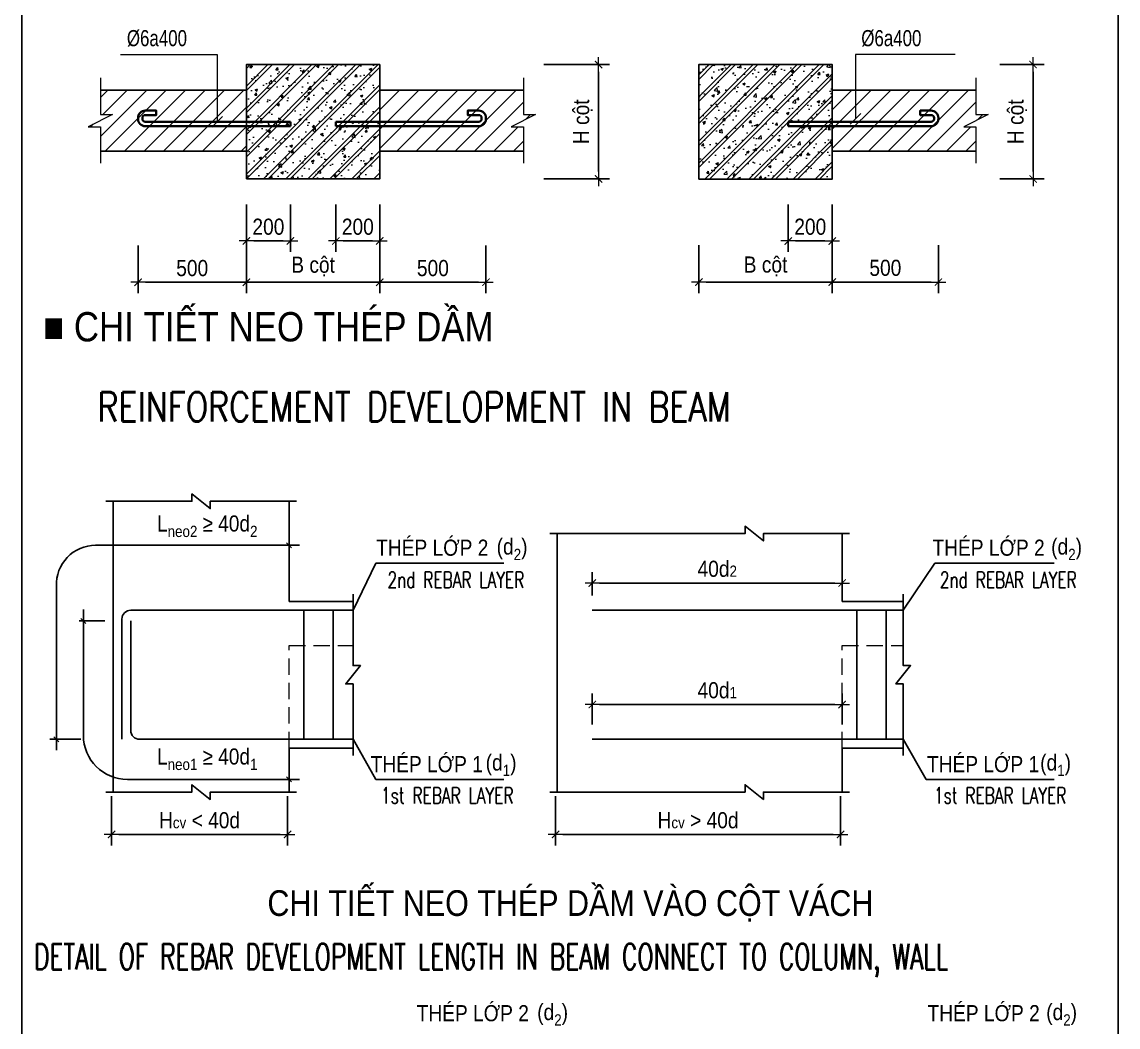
# Model space of a CAD drawing. Header units: millimetres. Extents: x 408913 to 1237273, y -191467 to -86666.
# Drawn here: x 593084 to 608037, y -171886 to -158175 of the extents above; entities that cross this region are included whole.
import ezdxf
from ezdxf.enums import TextEntityAlignment as Align

# ---------------------------------------------------------------- set-up
doc = ezdxf.new("R2010")
doc.units = ezdxf.units.MM
doc.header["$LTSCALE"] = 35
doc.header["$PDMODE"] = 3
doc.linetypes.add('HIDDEN', pattern=[9.525, 6.35, -3.175])
for name, color, linetype, lineweight in [('02DIM', 1, 'Continuous', 18), ('03BORDER', 3, 'Continuous', 25), ('04HIDDEN', 8, 'HIDDEN', 20), ('07COLUMN', 4, 'Continuous', 25), ('14PATH', 1, 'Continuous', 15), ('NDC_REV_20190123', 220, 'Continuous', 25), ('NDC_S_DIM', 1, 'Continuous', 9), ('NDC_S_ENG TEXT', 2, 'Continuous', 9), ('NDC_S_HATCH MATERIAL', 8, 'Continuous', 13), ('NDC_S_REBAR', 4, 'Continuous', 35), ('NDC_S_VN TEXT', 7, 'Continuous', 9)]:
    doc.layers.add(name, color=color, linetype=linetype, lineweight=lineweight)
for name, color, linetype in [('BORDER', 3, 'Continuous'), ('CHI', 1, 'Continuous'), ('DIM', 1, 'Continuous'), ('STEEL', 4, 'Continuous'), ('STR.Dim_F-CL-B', 8, 'Continuous')]:
    doc.layers.add(name, color=color, linetype=linetype)
doc.styles.add('NDC_ARIAL', font='arial.ttf', dxfattribs={"width": 0.85})
doc.styles.add('NDC_ROMANS', font='romans.shx', dxfattribs={"width": 0.8})
doc.dimstyles.new('NDC_1-100', dxfattribs={"dimscale": 100, "dimtxt": 2.2, "dimasz": 1, "dimexe": 1.5, "dimexo": 2, "dimgap": 0.8, "dimtad": 1, "dimdec": 0, "dimdsep": 46, "dimtxsty": 'NDC_ARIAL', "dimblk": 'DIMMARK', "dimcen": 49999.938995, "dimdle": 1.5, "dimclrd": 1, "dimclre": 1, "dimclrt": 3, "dimadec": 0, "dimazin": 0, "dimtfac": 1, "dimtdec": 0, "dimtix": 1, "dimtmove": 2, "dimatfit": 3, "dimfxl": 1, "dimarcsym": 0})

# ---------------------------------------------------------------- blocks, each defined once
blk = doc.blocks.new('DIMMARK')
at = {"layer": 'NDC_S_DIM', "color": 1}
blk.add_line((-1.5, 0), (1, 0), dxfattribs=at)
at = {"layer": 'NDC_S_DIM', "color": 2, "const_width": 0.15}
blk.add_lwpolyline([(-0.5, -0.5), (0.5, 0.5)], dxfattribs=at)
blk = doc.blocks.new('*D240')
at = {"layer": 'DEFPOINTS', "color": 0, "ltscale": 30, "transparency": 16777216}
for p in [(596146, -161023), (597966, -161023), (596146, -161726)]:
    blk.add_point(p, dxfattribs=at)
at = {"layer": 'DIM', "color": 1, "lineweight": -2, "ltscale": 30, "transparency": 16777216}
for p, q in [((596146, -161223), (596146, -161876)), ((597966, -161223), (597966, -161876)), ((597866, -161726), (596246, -161726))]:
    blk.add_line(p, q, dxfattribs=at)
at = {"layer": 'DIM', "color": 1, "lineweight": -2, "ltscale": 30, "transparency": 16777216, "xscale": 100, "yscale": 100, "zscale": 100, "rotation": 180}
blk.add_blockref('DIMMARK', (596146, -161726), dxfattribs=at)
at = {"layer": 'DIM', "color": 1, "lineweight": -2, "ltscale": 30, "transparency": 16777216, "xscale": 100, "yscale": 100, "zscale": 100}
blk.add_blockref('DIMMARK', (597966, -161726), dxfattribs=at)
at = {"layer": 'DIM', "color": 3, "ltscale": 30, "transparency": 16777216, "insert": (597056, -161511), "char_height": 220, "attachment_point": 5, "style": 'NDC_ARIAL'}
blk.add_mtext('B cột', dxfattribs=at)
blk = doc.blocks.new('*D241')
at = {"layer": 'DEFPOINTS', "color": 0, "ltscale": 30, "transparency": 16777216}
for p in [(594668, -161023), (596146, -161023), (594668, -161726)]:
    blk.add_point(p, dxfattribs=at)
at = {"layer": 'DIM', "color": 1, "lineweight": -2, "ltscale": 30, "transparency": 16777216}
for p, q in [((594668, -161223), (594668, -161876)), ((596146, -161223), (596146, -161876)), ((596046, -161726), (594768, -161726))]:
    blk.add_line(p, q, dxfattribs=at)
at = {"layer": 'DIM', "color": 1, "lineweight": -2, "ltscale": 30, "transparency": 16777216, "xscale": 100, "yscale": 100, "zscale": 100, "rotation": 180}
blk.add_blockref('DIMMARK', (594668, -161726), dxfattribs=at)
at = {"layer": 'DIM', "color": 1, "lineweight": -2, "ltscale": 30, "transparency": 16777216, "xscale": 100, "yscale": 100, "zscale": 100}
blk.add_blockref('DIMMARK', (596146, -161726), dxfattribs=at)
at = {"layer": 'DIM', "color": 3, "ltscale": 30, "transparency": 16777216, "insert": (595407, -161534), "char_height": 220, "attachment_point": 5, "style": 'NDC_ARIAL'}
blk.add_mtext('500', dxfattribs=at)
blk = doc.blocks.new('*D242')
at = {"layer": 'DEFPOINTS', "color": 0, "ltscale": 30, "transparency": 16777216}
for p in [(597966, -161023), (599414, -161023), (599414, -161726)]:
    blk.add_point(p, dxfattribs=at)
at = {"layer": 'DIM', "color": 1, "lineweight": -2, "ltscale": 30, "transparency": 16777216}
for p, q in [((597966, -161223), (597966, -161876)), ((599414, -161223), (599414, -161876)), ((598066, -161726), (599314, -161726))]:
    blk.add_line(p, q, dxfattribs=at)
at = {"layer": 'DIM', "color": 1, "lineweight": -2, "ltscale": 30, "transparency": 16777216, "xscale": 100, "yscale": 100, "zscale": 100, "rotation": 180}
blk.add_blockref('DIMMARK', (597966, -161726), dxfattribs=at)
at = {"layer": 'DIM', "color": 1, "lineweight": -2, "ltscale": 30, "transparency": 16777216, "xscale": 100, "yscale": 100, "zscale": 100}
blk.add_blockref('DIMMARK', (599414, -161726), dxfattribs=at)
at = {"layer": 'DIM', "color": 3, "ltscale": 30, "transparency": 16777216, "insert": (598690, -161534), "char_height": 220, "attachment_point": 5, "style": 'NDC_ARIAL'}
blk.add_mtext('500', dxfattribs=at)
blk = doc.blocks.new('*D243')
at = {"layer": 'DEFPOINTS', "color": 0, "ltscale": 30, "transparency": 16777216}
for p in [(604138, -161020), (605586, -161020), (605586, -161724)]:
    blk.add_point(p, dxfattribs=at)
at = {"layer": 'DIM', "color": 1, "lineweight": -2, "ltscale": 30, "transparency": 16777216}
for p, q in [((604138, -161220), (604138, -161874)), ((605586, -161220), (605586, -161874)), ((604238, -161724), (605486, -161724))]:
    blk.add_line(p, q, dxfattribs=at)
at = {"layer": 'DIM', "color": 1, "lineweight": -2, "ltscale": 30, "transparency": 16777216, "xscale": 100, "yscale": 100, "zscale": 100, "rotation": 180}
blk.add_blockref('DIMMARK', (604138, -161724), dxfattribs=at)
at = {"layer": 'DIM', "color": 1, "lineweight": -2, "ltscale": 30, "transparency": 16777216, "xscale": 100, "yscale": 100, "zscale": 100}
blk.add_blockref('DIMMARK', (605586, -161724), dxfattribs=at)
at = {"layer": 'DIM', "color": 3, "ltscale": 30, "transparency": 16777216, "insert": (604862, -161531), "char_height": 220, "attachment_point": 5, "style": 'NDC_ARIAL'}
blk.add_mtext('500', dxfattribs=at)
blk = doc.blocks.new('*D244')
at = {"layer": 'DEFPOINTS', "color": 0, "ltscale": 30, "transparency": 16777216}
for p in [(602318, -161020), (604138, -161020), (602318, -161724)]:
    blk.add_point(p, dxfattribs=at)
at = {"layer": 'DIM', "color": 1, "lineweight": -2, "ltscale": 30, "transparency": 16777216}
for p, q in [((602318, -161220), (602318, -161874)), ((604138, -161220), (604138, -161874)), ((604038, -161724), (602418, -161724))]:
    blk.add_line(p, q, dxfattribs=at)
at = {"layer": 'DIM', "color": 1, "lineweight": -2, "ltscale": 30, "transparency": 16777216, "xscale": 100, "yscale": 100, "zscale": 100, "rotation": 180}
blk.add_blockref('DIMMARK', (602318, -161724), dxfattribs=at)
at = {"layer": 'DIM', "color": 1, "lineweight": -2, "ltscale": 30, "transparency": 16777216, "xscale": 100, "yscale": 100, "zscale": 100}
blk.add_blockref('DIMMARK', (604138, -161724), dxfattribs=at)
at = {"layer": 'DIM', "color": 3, "ltscale": 30, "transparency": 16777216, "insert": (603228, -161509), "char_height": 220, "attachment_point": 5, "style": 'NDC_ARIAL'}
blk.add_mtext('B cột', dxfattribs=at)
blk = doc.blocks.new('*D254')
at = {"layer": 'DEFPOINTS', "color": 0, "ltscale": 30, "transparency": 16777216}
for p in [(600004, -158757), (600951, -158757), (600004, -160317)]:
    blk.add_point(p, dxfattribs=at)
at = {"layer": 'DIM', "color": 1, "lineweight": -2, "ltscale": 30, "transparency": 16777216}
for p, q in [((600204, -158757), (601101, -158757)), ((600951, -160217), (600951, -158857)), ((600204, -160317), (601101, -160317))]:
    blk.add_line(p, q, dxfattribs=at)
at = {"layer": 'DIM', "color": 1, "lineweight": -2, "ltscale": 30, "transparency": 16777216, "xscale": 100, "yscale": 100, "zscale": 100}
for p, rotation in [((600951, -158757), 90), ((600951, -160317), 270)]:
    blk.add_blockref('DIMMARK', p, dxfattribs=dict(at, rotation=rotation))
at = {"layer": 'DIM', "color": 3, "ltscale": 30, "transparency": 16777216, "insert": (600736, -159537), "char_height": 220, "attachment_point": 5, "rotation": 90, "style": 'NDC_ARIAL'}
blk.add_mtext('H cột', dxfattribs=at)
blk = doc.blocks.new('*D255')
at = {"layer": 'DEFPOINTS', "color": 0, "ltscale": 30, "transparency": 16777216}
for p in [(606225, -158757), (606877, -158757), (606225, -160317)]:
    blk.add_point(p, dxfattribs=at)
at = {"layer": 'DIM', "color": 1, "lineweight": -2, "ltscale": 30, "transparency": 16777216}
for p, q in [((606425, -158757), (607027, -158757)), ((606877, -160217), (606877, -158857)), ((606425, -160317), (607027, -160317))]:
    blk.add_line(p, q, dxfattribs=at)
at = {"layer": 'DIM', "color": 1, "lineweight": -2, "ltscale": 30, "transparency": 16777216, "xscale": 100, "yscale": 100, "zscale": 100}
for p, rotation in [((606877, -158757), 90), ((606877, -160317), 270)]:
    blk.add_blockref('DIMMARK', p, dxfattribs=dict(at, rotation=rotation))
at = {"layer": 'DIM', "color": 3, "ltscale": 30, "transparency": 16777216, "insert": (606662, -159537), "char_height": 220, "attachment_point": 5, "rotation": 90, "style": 'NDC_ARIAL'}
blk.add_mtext('H cột', dxfattribs=at)
blk = doc.blocks.new('*D256')
at = {"layer": 'DEFPOINTS', "color": 0, "ltscale": 30, "transparency": 16777216}
for p in [(594307, -168538), (596707, -168538), (596707, -169258)]:
    blk.add_point(p, dxfattribs=at)
at = {"layer": 'DIM', "color": 1, "lineweight": -2, "ltscale": 30, "transparency": 16777216}
for p, q in [((594307, -168738), (594307, -169408)), ((596707, -168738), (596707, -169408)), ((594407, -169258), (596607, -169258))]:
    blk.add_line(p, q, dxfattribs=at)
at = {"layer": 'DIM', "color": 1, "lineweight": -2, "ltscale": 30, "transparency": 16777216, "xscale": 100, "yscale": 100, "zscale": 100, "rotation": 180}
blk.add_blockref('DIMMARK', (594307, -169258), dxfattribs=at)
at = {"layer": 'DIM', "color": 1, "lineweight": -2, "ltscale": 30, "transparency": 16777216, "xscale": 100, "yscale": 100, "zscale": 100}
blk.add_blockref('DIMMARK', (596707, -169258), dxfattribs=at)
at = {"layer": 'DIM', "color": 3, "ltscale": 30, "transparency": 16777216, "insert": (595507, -169066), "char_height": 220, "attachment_point": 5, "style": 'NDC_ARIAL'}
blk.add_mtext('H{\\H0.7X;\\S^ cv;} < 40d', dxfattribs=at)
blk = doc.blocks.new('D')
at = {"layer": 'DIM'}
blk.add_line((-56.25, 0), (56.25, 0), dxfattribs=at)
at = {"layer": 'DIM', "color": 3}
blk.add_line((-33.75, -33.75), (33.75, 33.75), dxfattribs=at)
blk = doc.blocks.new('*D257')
at = {"layer": 'DEFPOINTS', "color": 0, "ltscale": 30, "transparency": 16777216}
for p in [(600363, -168538), (604252, -168538), (604252, -169258)]:
    blk.add_point(p, dxfattribs=at)
at = {"layer": 'DIM', "color": 1, "lineweight": -2, "ltscale": 30, "transparency": 16777216}
for p, q in [((600363, -168738), (600363, -169408)), ((604252, -168738), (604252, -169408)), ((600463, -169258), (604152, -169258))]:
    blk.add_line(p, q, dxfattribs=at)
at = {"layer": 'DIM', "color": 1, "lineweight": -2, "ltscale": 30, "transparency": 16777216, "xscale": 100, "yscale": 100, "zscale": 100, "rotation": 180}
blk.add_blockref('DIMMARK', (600363, -169258), dxfattribs=at)
at = {"layer": 'DIM', "color": 1, "lineweight": -2, "ltscale": 30, "transparency": 16777216, "xscale": 100, "yscale": 100, "zscale": 100}
blk.add_blockref('DIMMARK', (604252, -169258), dxfattribs=at)
at = {"layer": 'DIM', "color": 3, "ltscale": 30, "transparency": 16777216, "insert": (602307, -169066), "char_height": 220, "attachment_point": 5, "style": 'NDC_ARIAL'}
blk.add_mtext('H{\\H0.7X;\\S^ cv;} > 40d', dxfattribs=at)
blk = doc.blocks.new('*D258')
at = {"layer": 'DEFPOINTS', "color": 0, "ltscale": 30, "transparency": 16777216}
for p in [(600865, -165829), (600865, -166200), (604273, -166200)]:
    blk.add_point(p, dxfattribs=at)
at = {"layer": 'DIM', "color": 1, "lineweight": -2, "ltscale": 30, "transparency": 16777216}
for p, q in [((600865, -166000), (600865, -165679)), ((604273, -166000), (604273, -165679)), ((604173, -165829), (600965, -165829))]:
    blk.add_line(p, q, dxfattribs=at)
at = {"layer": 'DIM', "color": 1, "lineweight": -2, "ltscale": 30, "transparency": 16777216, "xscale": 100, "yscale": 100, "zscale": 100, "rotation": 180}
blk.add_blockref('DIMMARK', (600865, -165829), dxfattribs=at)
at = {"layer": 'DIM', "color": 1, "lineweight": -2, "ltscale": 30, "transparency": 16777216, "xscale": 100, "yscale": 100, "zscale": 100}
blk.add_blockref('DIMMARK', (604273, -165829), dxfattribs=at)
at = {"layer": 'DIM', "color": 3, "ltscale": 30, "transparency": 16777216, "insert": (602569, -165636), "char_height": 220, "attachment_point": 5, "style": 'NDC_ARIAL'}
blk.add_mtext('40d{\\H0.7x;\\S^ 2;}', dxfattribs=at)
blk = doc.blocks.new('*D259')
at = {"layer": 'DEFPOINTS', "color": 0, "ltscale": 30, "transparency": 16777216}
for p in [(604273, -167486), (600865, -167960), (604273, -167960)]:
    blk.add_point(p, dxfattribs=at)
at = {"layer": 'DIM', "color": 1, "lineweight": -2, "ltscale": 30, "transparency": 16777216}
for p, q in [((600865, -167760), (600865, -167336)), ((604273, -167760), (604273, -167336)), ((600965, -167486), (604173, -167486))]:
    blk.add_line(p, q, dxfattribs=at)
at = {"layer": 'DIM', "color": 1, "lineweight": -2, "ltscale": 30, "transparency": 16777216, "xscale": 100, "yscale": 100, "zscale": 100, "rotation": 180}
blk.add_blockref('DIMMARK', (600865, -167486), dxfattribs=at)
at = {"layer": 'DIM', "color": 1, "lineweight": -2, "ltscale": 30, "transparency": 16777216, "xscale": 100, "yscale": 100, "zscale": 100}
blk.add_blockref('DIMMARK', (604273, -167486), dxfattribs=at)
at = {"layer": 'DIM', "color": 3, "ltscale": 30, "transparency": 16777216, "insert": (602569, -167293), "char_height": 220, "attachment_point": 5, "style": 'NDC_ARIAL'}
blk.add_mtext('40d{\\H0.7x;\\S^ 1;}', dxfattribs=at)
blk = doc.blocks.new('*D267')
at = {"layer": 'DEFPOINTS', "color": 0, "ltscale": 30, "transparency": 16777216}
for p in [(596146, -160466), (596746, -160466), (596746, -161163)]:
    blk.add_point(p, dxfattribs=at)
at = {"layer": 'NDC_REV_20190123', "color": 1, "lineweight": -2, "ltscale": 30, "transparency": 16777216}
for p, q in [((596146, -160666), (596146, -161313)), ((596746, -160666), (596746, -161313)), ((596246, -161163), (596646, -161163))]:
    blk.add_line(p, q, dxfattribs=at)
at = {"layer": 'NDC_REV_20190123', "color": 1, "lineweight": -2, "ltscale": 30, "transparency": 16777216, "xscale": 100, "yscale": 100, "zscale": 100, "rotation": 180}
blk.add_blockref('DIMMARK', (596146, -161163), dxfattribs=at)
at = {"layer": 'NDC_REV_20190123', "color": 1, "lineweight": -2, "ltscale": 30, "transparency": 16777216, "xscale": 100, "yscale": 100, "zscale": 100}
blk.add_blockref('DIMMARK', (596746, -161163), dxfattribs=at)
at = {"layer": 'NDC_REV_20190123', "color": 3, "ltscale": 30, "transparency": 16777216, "insert": (596446, -160970), "char_height": 220, "attachment_point": 5, "style": 'NDC_ARIAL'}
blk.add_mtext('200', dxfattribs=at)
blk = doc.blocks.new('*D268')
at = {"layer": 'DEFPOINTS', "color": 0, "ltscale": 30, "transparency": 16777216}
for p in [(597366, -160466), (597966, -160466), (597966, -161163)]:
    blk.add_point(p, dxfattribs=at)
at = {"layer": 'NDC_REV_20190123', "color": 1, "lineweight": -2, "ltscale": 30, "transparency": 16777216}
for p, q in [((597366, -160666), (597366, -161313)), ((597966, -160666), (597966, -161313)), ((597466, -161163), (597866, -161163))]:
    blk.add_line(p, q, dxfattribs=at)
at = {"layer": 'NDC_REV_20190123', "color": 1, "lineweight": -2, "ltscale": 30, "transparency": 16777216, "xscale": 100, "yscale": 100, "zscale": 100, "rotation": 180}
blk.add_blockref('DIMMARK', (597366, -161163), dxfattribs=at)
at = {"layer": 'NDC_REV_20190123', "color": 1, "lineweight": -2, "ltscale": 30, "transparency": 16777216, "xscale": 100, "yscale": 100, "zscale": 100}
blk.add_blockref('DIMMARK', (597966, -161163), dxfattribs=at)
at = {"layer": 'NDC_REV_20190123', "color": 3, "ltscale": 30, "transparency": 16777216, "insert": (597666, -160970), "char_height": 220, "attachment_point": 5, "style": 'NDC_ARIAL'}
blk.add_mtext('200', dxfattribs=at)
blk = doc.blocks.new('*D269')
at = {"layer": 'DEFPOINTS', "color": 0, "ltscale": 30, "transparency": 16777216}
for p in [(603538, -160466), (604138, -160466), (604138, -161163)]:
    blk.add_point(p, dxfattribs=at)
at = {"layer": 'NDC_REV_20190123', "color": 1, "lineweight": -2, "ltscale": 30, "transparency": 16777216}
for p, q in [((603538, -160666), (603538, -161313)), ((604138, -160666), (604138, -161313)), ((603638, -161163), (604038, -161163))]:
    blk.add_line(p, q, dxfattribs=at)
at = {"layer": 'NDC_REV_20190123', "color": 1, "lineweight": -2, "ltscale": 30, "transparency": 16777216, "xscale": 100, "yscale": 100, "zscale": 100, "rotation": 180}
blk.add_blockref('DIMMARK', (603538, -161163), dxfattribs=at)
at = {"layer": 'NDC_REV_20190123', "color": 1, "lineweight": -2, "ltscale": 30, "transparency": 16777216, "xscale": 100, "yscale": 100, "zscale": 100}
blk.add_blockref('DIMMARK', (604138, -161163), dxfattribs=at)
at = {"layer": 'NDC_REV_20190123', "color": 3, "ltscale": 30, "transparency": 16777216, "insert": (603838, -160970), "char_height": 220, "attachment_point": 5, "style": 'NDC_ARIAL'}
blk.add_mtext('200', dxfattribs=at)

msp = doc.modelspace()

# ---------------------------------------------------------------- hatches: boundary and pattern name
at = {"layer": 'NDC_S_HATCH MATERIAL'}
h = msp.add_hatch(dxfattribs=at)
h.set_pattern_fill('BT-01', color=256, scale=50, style=0, pattern_type=2)
h.set_pattern_definition([(50, (237913.77, -297663.23), (358.6301, -31.37607), [37.5, -412.5]), (355, (237913.77, -297663.23), (-69.37567, 376.09607), [30, -330]), (100.4514, (237943.66, -297665.85), (289.2547, 344.71977), [31.8701, -350.57106]), (46.1842, (237913.77, -297563.23), (533.6205, -82.7595), [56.25, -618.75]), (96.6356, (237958.24, -297570.13), (467.33135, 487.05894), [47.80514, -525.8565]), (351.1842, (237913.8, -297563.23), (467.331, 487.0593), [45, -495]), (21, (237963.77, -297588.23), (298.45353, -201.30945), [37.5, -412.5]), (326, (237963.77, -297588.23), (121.65767, 362.57502), [30, -330]), (71.4514, (237988.65, -297605), (420.1113, 161.26525), [31.8701, -350.57106]), (37.5, (237913.77, -297663.23), (6.079928, 166.446927), [0, -326, 0, -335, 0, -331.25]), (7.5, (237913.77, -297663.23), (131.53477, 197.20586), [0, -191, 0, -318.5, 0, -126.25]), (327.5, (237802.27, -297663.23), (266.91122, -11.277436), [0, -125, 0, -390, 0, -517.5]), (317.5, (237752.27, -297663.23), (291.59308, 50.05249), [0, -162.5, 0, -259, 0, -367.5]), (45, (237913.77, -297663.23), (-150.26019, 150.26019), []), (45, (237913.77, -297601.98), (-150.26019, 150.26019), [])])
h.paths.add_polyline_path([(597965.7, -158757.3), (596145.7, -158757.3), (596145.7, -159495.5), (597965.7, -159495.5)])
h.paths.add_polyline_path([(597965.7, -159495.5), (596145.7, -159495.5), (596145.7, -160317.3), (597965.7, -160317.3)])
h = msp.add_hatch(dxfattribs=at)
h.set_pattern_fill('BT-01', color=256, scale=50, style=0, pattern_type=2)
h.set_pattern_definition([(50, (236120.16, -297663.23), (358.6301, -31.37607), [37.5, -412.5]), (355, (236120.16, -297663.23), (-69.37567, 376.09607), [30, -330]), (100.4514, (236150.04, -297665.85), (289.2547, 344.71977), [31.8701, -350.57106]), (46.1842, (236120.16, -297563.23), (533.6205, -82.7595), [56.25, -618.75]), (96.6356, (236164.6, -297570.13), (467.33135, 487.05894), [47.80514, -525.8565]), (351.1842, (236120.16, -297563.23), (467.331, 487.0593), [45, -495]), (21, (236170.16, -297588.23), (298.45353, -201.30945), [37.5, -412.5]), (326, (236170.16, -297588.23), (121.65767, 362.57502), [30, -330]), (71.4514, (236195.03, -297605), (420.1113, 161.26525), [31.8701, -350.57106]), (37.5, (236120.16, -297663.23), (6.079928, 166.446927), [0, -326, 0, -335, 0, -331.25]), (7.5, (236120.16, -297663.23), (131.53477, 197.205856), [0, -191, 0, -318.5, 0, -126.25]), (327.5, (236008.66, -297663.23), (266.91122, -11.277436), [0, -125, 0, -390, 0, -517.5]), (317.5, (235958.66, -297663.23), (291.59308, 50.05249), [0, -162.5, 0, -259, 0, -367.5]), (45, (236120.16, -297663.23), (-150.26019, 150.26019), []), (45, (236120.16, -297601.98), (-150.26019, 150.26019), [])])
h.paths.add_polyline_path([(604137.6, -158757.9), (602317.6, -158757.9), (602317.6, -160317.9), (604137.6, -160317.9), (604137.6, -159496.2), (602496.9, -159496.2, -0.4662738), (602458.5, -159450.4, -0.0436331), (602457.9, -159443.6), (602457.9, -159457.2, 0.4142136), (602496.9, -159496.2), (604137.6, -159496.2)])
h = msp.add_hatch(dxfattribs=at)
h.set_pattern_fill('ANSI31', color=256, scale=1500, style=0)
h.set_pattern_definition([(45, (-1898128.84, -1342900.23), (-132.582521, 132.582521), [])])
h.paths.add_polyline_path([(599925.1, -159104.9), (597965.7, -159104.9), (597965.7, -159537.3), (599315.2, -159537.3, 0.4662738), (599353.6, -159491.5, 0.4662738), (599315.2, -159445.7), (599165.2, -159445.7), (599165.2, -159385.7), (599315.2, -159385.7, -0.4142136), (599414.2, -159484.7), (599414.2, -159498.3, -0.4142136), (599315.2, -159597.3), (597965.7, -159597.3), (597965.7, -159936.9), (599925.1, -159936.9), (599925.1, -159604.1), (599758.7, -159604.1), (600091.5, -159437.7), (599925.1, -159437.7)])
h.paths.add_polyline_path([(599414.2, -159498.3), (599414.2, -159484.7, 0.4142136), (599315.2, -159385.7), (599165.2, -159385.7), (599165.2, -159445.7), (599315.2, -159445.7, -0.4142136), (599354.2, -159484.7), (599354.2, -159498.3, -0.4142136), (599315.2, -159537.3), (597965.7, -159537.3), (597965.7, -159597.3), (599315.2, -159597.3, 0.4142136)], flags=17)
h.paths.add_polyline_path([(595747.9, -159104.9), (594154.7, -159104.9), (594154.7, -159437.7), (594321.1, -159437.7), (593988.3, -159604.1), (594154.7, -159604.1), (594154.7, -159936.9), (596145.7, -159936.9), (596145.7, -159597.3), (594766.7, -159597.3, -0.4142136), (594667.7, -159498.3), (594667.7, -159484.7, -0.4142136), (594766.7, -159385.7), (594916.7, -159385.7), (594916.7, -159445.7), (594766.7, -159445.7, 0.4142136), (594727.7, -159484.7), (594727.7, -159498.3, 0.4142136), (594766.7, -159537.3), (595747.9, -159537.3)])
h.paths.add_polyline_path([(596145.7, -159104.9), (595747.9, -159104.9), (595747.9, -159537.3), (596145.7, -159537.3)], flags=17)
h.paths.add_polyline_path([(596145.7, -159537.3), (595747.9, -159537.3), (595687.9, -159597.3), (596145.7, -159597.3)], flags=17)
h.paths.add_polyline_path([(595747.9, -159537.3), (594766.7, -159537.3, -0.4142136), (594727.7, -159498.3), (594727.7, -159484.7, -0.4142136), (594766.7, -159445.7), (594916.7, -159445.7), (594916.7, -159385.7), (594766.7, -159385.7, 0.4142136), (594667.7, -159484.7), (594667.7, -159498.3, 0.4142136), (594766.7, -159597.3), (595687.9, -159597.3)], flags=16)
h = msp.add_hatch(dxfattribs=at)
h.set_pattern_fill('ANSI31', color=256, scale=1500, style=0)
h.set_pattern_definition([(45, (-1891956.97, -1342900.23), (-132.582521, 132.582521), [])])
h.paths.add_polyline_path([(606097, -159104.9), (604137.6, -159104.9), (604137.6, -159537.3), (605487.1, -159537.3, 0.4662738), (605525.5, -159491.5, 0.4662738), (605487.1, -159445.7), (605337.1, -159445.7), (605337.1, -159385.7), (605487.1, -159385.7, -0.4142136), (605586.1, -159484.7), (605586.1, -159498.3, -0.4142136), (605487.1, -159597.3), (604137.6, -159597.3), (604137.6, -159936.9), (606097, -159936.9), (606097, -159604.1), (605930.6, -159604.1), (606263.4, -159437.7), (606097, -159437.7)])
h.paths.add_polyline_path([(605586.1, -159498.3), (605586.1, -159484.7, 0.4142136), (605487.1, -159385.7), (605337.1, -159385.7), (605337.1, -159445.7), (605487.1, -159445.7, -0.4142136), (605526.1, -159484.7), (605526.1, -159498.3, -0.4142136), (605487.1, -159537.3), (604137.6, -159537.3), (604137.6, -159597.3), (605487.1, -159597.3, 0.4142136)], flags=17)

# ---------------------------------------------------------------- linework, layer by layer
at = {"layer": '02DIM'}
for points in [[(594154.7, -158938.5), (594154.7, -159437.7), (594321.1, -159437.7), (593988.3, -159604.1), (594154.7, -159604.1), (594154.7, -160103.3)], [(599925.1, -158938.5), (599925.1, -159437.7), (600091.5, -159437.7), (599758.7, -159604.1), (599925.1, -159604.1), (599925.1, -160103.3)], [(606097, -158938.5), (606097, -159437.7), (606263.4, -159437.7), (605930.6, -159604.1), (606097, -159604.1), (606097, -160103.3)]]:
    msp.add_lwpolyline(points, dxfattribs=at)
at = {"layer": '03BORDER'}
for p, q in [((596145.7, -159104.9), (594154.7, -159104.9)), ((597965.7, -159104.9), (599925.1, -159104.9)), ((604137.6, -159104.9), (605690, -159104.9)), ((604137.6, -159104.9), (606097, -159104.9)), ((594154.7, -159936.9), (596145.7, -159936.9)), ((597965.7, -159936.9), (599925.1, -159936.9)), ((605690, -159936.9), (604137.6, -159936.9)), ((604137.6, -159936.9), (606097, -159936.9))]:
    msp.add_line(p, q, dxfattribs=at)
at = {"layer": '04HIDDEN', "linetype": 'HIDDEN'}
for p, q in [((596728.7, -168080), (596728.7, -166680)), ((596728.7, -166680), (597601.6, -166680)), ((604273, -168080), (604273, -166680)), ((604273, -166680), (605107, -166680))]:
    msp.add_line(p, q, dxfattribs=at)
at = {"layer": '07COLUMN'}
for points in [[(596145.7, -160317.3), (596145.7, -158757.3), (597965.7, -158757.3), (597965.7, -160317.3)], [(602317.6, -160317.9), (602317.6, -158757.9), (604137.6, -158757.9), (604137.6, -160317.9)]]:
    msp.add_lwpolyline(points, close=True, dxfattribs=at)
at = {"layer": '14PATH'}
for p, q in [((595674.8, -159610.4), (595821.1, -159464.1)), ((604380, -159569.3), (604526.2, -159423.1))]:
    msp.add_line(p, q, dxfattribs=at)
for points in [[(594430.8, -158619.2), (595747.9, -158619.2), (595747.9, -159537.3)], [(605814, -158619.2), (604453.1, -158619.2), (604453.1, -159496.2)]]:
    msp.add_lwpolyline(points, dxfattribs=at)
at = {"layer": 'BORDER'}
for p, q in [((594328.7, -168680), (594328.7, -164713)), ((596728.7, -166080), (596728.7, -164713)), ((600384.3, -168680), (600384.3, -165153.7)), ((604273, -166080), (604273, -165153.7)), ((596728.7, -166080), (597601.6, -166080)), ((604273, -166080), (605107, -166080)), ((596728.7, -168680), (596728.7, -168080)), ((596728.7, -168080), (597601.6, -168080)), ((604273, -168680), (604273, -168080)), ((604273, -168080), (605107, -168080))]:
    msp.add_line(p, q, dxfattribs=at)
at = {"layer": 'BORDER', "color": 1}
for points in [[(594228.7, -164713), (595403.7, -164713), (595403.7, -164613), (595653.7, -164813), (595653.7, -164713), (596828.7, -164713)], [(600284.3, -165153.7), (602948, -165153.7), (602948, -165053.7), (603198, -165253.7), (603198, -165153.7), (604373, -165153.7)], [(597601.6, -168180), (597601.6, -167205), (597501.6, -167205), (597701.6, -166955), (597601.6, -166955), (597601.6, -165980)], [(605107, -168180), (605107, -167205), (605007, -167205), (605207, -166955), (605107, -166955), (605107, -165980)], [(594228.7, -168680), (595403.7, -168680), (595403.7, -168580), (595653.7, -168780), (595653.7, -168680), (596828.7, -168680)], [(600284.3, -168680), (602948, -168680), (602948, -168580), (603198, -168780), (603198, -168680), (604373, -168680)]]:
    msp.add_lwpolyline(points, dxfattribs=at)
at = {"layer": 'CHI'}
for p, q in [((596872, -165313.4), (594088.4, -165313.4)), ((597601.6, -166200), (597912.3, -165556.9)), ((597912.3, -165556.9), (599657.8, -165556.9)), ((605107, -166200), (605535.3, -165556.9)), ((605535.3, -165556.9), (607163.2, -165556.9)), ((593554, -168109.1), (593554, -165871)), ((593923.1, -166191.3), (593923.1, -167907.7)), ((594217.3, -166346), (593923.1, -166346)), ((593465, -167960.4), (593885.8, -167960.4)), ((597601.6, -167960), (597912.3, -168509.3)), ((605107, -167960), (605417.7, -168509.3)), ((596872, -168507.7), (594523.1, -168507.7)), ((597912.3, -168509.3), (599657.8, -168509.3)), ((605417.7, -168509.3), (607163.2, -168509.3))]:
    msp.add_line(p, q, dxfattribs=at)
for centre, radius, start, end in [((594091.1, -165850.8), 537.5, 90.28758, 182.15008), ((594523.1, -167907.7), 600, 180, 270)]:
    msp.add_arc(centre, radius, start, end, dxfattribs=at)
at = {"layer": 'NDC_S_REBAR'}
for p, q in [((596745.7, -159597.3), (596745.7, -159537.3)), ((597365.7, -159597.3), (597365.7, -159537.3)), ((603537.6, -159597.3), (603537.6, -159537.3))]:
    msp.add_line(p, q, dxfattribs=at)
for points in [[(596745.7, -159537.3), (594766.7, -159537.3, -0.4142136), (594727.7, -159498.3), (594727.7, -159484.7, -0.4142136), (594766.7, -159445.7), (594916.7, -159445.7), (594916.7, -159385.7), (594766.7, -159385.7, 0.4142136), (594667.7, -159484.7), (594667.7, -159498.3, 0.4142136), (594766.7, -159597.3), (596745.7, -159597.3)], [(597365.7, -159597.3), (599315.2, -159597.3, 0.4142136), (599414.2, -159498.3), (599414.2, -159484.7, 0.4142136), (599315.2, -159385.7), (599165.2, -159385.7), (599165.2, -159445.7), (599315.2, -159445.7, -0.4142136), (599354.2, -159484.7), (599354.2, -159498.3, -0.4142136), (599315.2, -159537.3), (597365.7, -159537.3)], [(603537.6, -159597.3), (605487.1, -159597.3, 0.4142136), (605586.1, -159498.3), (605586.1, -159484.7, 0.4142136), (605487.1, -159385.7), (605337.1, -159385.7), (605337.1, -159445.7), (605487.1, -159445.7, -0.4142136), (605526.1, -159484.7), (605526.1, -159498.3, -0.4142136), (605487.1, -159537.3), (603537.6, -159537.3)]]:
    msp.add_lwpolyline(points, format="xyb", dxfattribs=at)
at = {"layer": 'STEEL'}
for p, q in [((594568.7, -166200), (597601.6, -166200)), ((596928.7, -167960), (596928.7, -166200)), ((597328.7, -167960), (597328.7, -166200)), ((600864.7, -166200), (605107, -166200)), ((604473, -167960), (604473, -166200)), ((604873, -167960), (604873, -166200)), ((594448.7, -167960), (594448.7, -166320)), ((594568.7, -167840), (594568.7, -166346)), ((594688.7, -167960), (597601.6, -167960)), ((600864.7, -167960), (605107, -167960))]:
    msp.add_line(p, q, dxfattribs=at)
for centre, start, end in [((594568.7, -166320), 90, 180), ((594688.7, -167840), 180, 270)]:
    msp.add_arc(centre, 120, start, end, dxfattribs=at)
at = {"layer": 'STR.Dim_F-CL-B'}
for p, q in [((593084.1, -186337.2), (593084.1, -130337.2)), ((608036.6, -186337.2), (608036.6, -130337.2))]:
    msp.add_line(p, q, dxfattribs=at)

# ---------------------------------------------------------------- block references
at = {"layer": 'DIM', "color": 1, "rotation": 270}
for p in [(596728.7, -165313.4), (596728.7, -168507.7)]:
    msp.add_blockref('D', p, dxfattribs=at)
at = {"layer": 'DIM', "color": 1, "xscale": -1}
for p in [(593923.1, -166346), (593554, -167960.4)]:
    msp.add_blockref('D', p, dxfattribs=at)

# ---------------------------------------------------------------- texts
at = {"layer": 'NDC_S_ENG TEXT', "style": 'NDC_ROMANS'}
for s, height, width, p in [('REINFORCEMENT DEVELOPMENT IN BEAM', 400, 0.8, (594114.3, -163624)), ('DETAIL OF REBAR DEVELOPMENT LENGTH IN BEAM CONNECT TO COLUMN, WALL', 350, 0.67, (593248.2, -171099.7))]:
    msp.add_text(s, height=height, dxfattribs=dict(at, width=width)).set_placement(p)
at = {"layer": 'NDC_S_ENG TEXT', "style": 'NDC_ROMANS', "width": 0.7}
for s, p in [('2nd REBAR LAYER', (599004.3, -165896.1)), ('2nd REBAR LAYER', (606539.2, -165896.1)), ('1st REBAR LAYER', (598886.3, -168836.6)), ('1st REBAR LAYER', (606428.2, -168836.6))]:
    msp.add_text(s, height=220, dxfattribs=at).set_placement(p, align=Align.CENTER)
at = {"layer": 'NDC_S_VN TEXT', "style": 'NDC_ARIAL'}
for s, width, p in [('%%C6a400', 0.75, (594515.8, -158506.3)), ('%%C6a400', 0.75, (604533.8, -158506.3)), ('THÉP LỚP 2', 0.85, (597916.2, -165456.9)), ('THÉP LỚP 2', 0.85, (605505.1, -165456.9)), ('THÉP LỚP 1', 0.85, (597841.2, -168409.3)), ('THÉP LỚP 1', 0.85, (605430.1, -168409.3)), ('THÉP LỚP 2', 0.85, (598469, -171806.5)), ('THÉP LỚP 2', 0.85, (605437.5, -171806.5))]:
    msp.add_text(s, height=220, dxfattribs=dict(at, width=width)).set_placement(p)
at = {"layer": 'NDC_S_VN TEXT', "style": 'NDC_ARIAL', "width": 0.85}
msp.add_text('CHI TIẾT NEO THÉP DẦM VÀO CỘT VÁCH', height=350, dxfattribs=at).set_placement((600565.9, -170369.7), align=Align.CENTER)
at = {"layer": 'NDC_S_VN TEXT', "insert": (593373.8, -162133.3), "char_height": 400, "width": 16415.569, "attachment_point": 1, "style": 'NDC_ARIAL'}
msp.add_mtext('■ CHI TIẾT NEO THÉP DẦM', dxfattribs=at)
at = {"layer": 'NDC_S_VN TEXT', "char_height": 220, "attachment_point": 5, "style": 'NDC_ARIAL'}
for s, insert in [('\\A1;L{\\H0.7x;\\S^ neo2;} {\\fSymbol|b0|i0|c2|p18;³} 40d{\\H0.7x;\\S^ 2;}', (595611.7, -165054.3)), ('\\A1;(d{\\H0.7x;\\S^ 2;})', (599770.5, -165368.4)), ('\\A1;(d{\\H0.7x;\\S^ 2;})', (607334.4, -165368.4)), ('\\A1;L{\\H0.7x;\\S^ neo1;} {\\fSymbol|b0|i0|c2|p18;³} 40d{\\H0.7x;\\S^ 1;}', (595611.7, -168232.5)), ('\\A1;(d{\\H0.7x;\\S^ 1;})', (599620.5, -168314.5)), ('\\A1;(d{\\H0.7x;\\S^ 1;})', (607184.4, -168314.5)), ('\\A1;(d{\\H0.7x;\\S^ 2;})', (600323.3, -171718)), ('\\A1;(d{\\H0.7x;\\S^ 2;})', (607266.7, -171718))]:
    msp.add_mtext(s, dxfattribs=dict(at, insert=insert))

# ---------------------------------------------------------------- dimensions: what is measured, and where the dimension line sits
at = {"layer": 'DIM', "ltscale": 30}
for base, p1, p2, picture, middle in [((600950.9, -158757.3), (600004.4, -160317.3), (600004.4, -158757.3), '*D254', (600735.9, -159537.3)), ((606876.9, -158757.3), (606225.3, -160317.3), (606225.3, -158757.3), '*D255', (606661.9, -159537.3))]:
    dim = msp.add_linear_dim(base=base, p1=p1, p2=p2, angle=90, text='H cột', dimstyle='NDC_1-100', dxfattribs=at)
    dim.commit()
    dim.dimension.update_dxf_attribs({"geometry": picture, "text_midpoint": middle})
for base, p1, p2, text, picture, middle in [((594667.7, -161726.3), (596145.7, -161022.9), (594667.7, -161022.9), '500', '*D241', (595406.7, -161534)), ((596145.7, -161726.3), (597965.7, -161022.9), (596145.7, -161022.9), 'B cột', '*D240', (597055.7, -161511.3)), ((599414.2, -161726.3), (597965.7, -161022.9), (599414.2, -161022.9), '500', '*D242', (598689.9, -161534)), ((602317.6, -161723.6), (604137.6, -161020.2), (602317.6, -161020.2), 'B cột', '*D244', (603227.6, -161508.7)), ((605586.1, -161723.6), (604137.6, -161020.2), (605586.1, -161020.2), '500', '*D243', (604861.8, -161531.3)), ((600864.7, -165828.6), (604273, -166200), (600864.7, -166200), '40d{\\H0.7x;\\S^ 2;}', '*D258', (602568.9, -165636.3)), ((604273, -167485.5), (600864.7, -167960), (604273, -167960), '40d{\\H0.7x;\\S^ 1;}', '*D259', (602568.9, -167293.2)), ((596707.3, -169258.5), (594307.3, -168538.5), (596707.3, -168538.5), 'H{\\H0.7X;\\S^ cv;} < 40d', '*D256', (595507.3, -169066.2)), ((604251.6, -169258.5), (600362.9, -168538.5), (604251.6, -168538.5), 'H{\\H0.7X;\\S^ cv;} > 40d', '*D257', (602307.2, -169066.2))]:
    dim = msp.add_linear_dim(base=base, p1=p1, p2=p2, text=text, dimstyle='NDC_1-100', dxfattribs=at)
    dim.commit()
    dim.dimension.update_dxf_attribs({"geometry": picture, "text_midpoint": middle})
at = {"layer": 'NDC_REV_20190123', "ltscale": 30}
for base, p1, p2, picture, middle in [((596745.7, -161162.5), (596145.7, -160466.1), (596745.7, -160466.1), '*D267', (596445.7, -160970.2)), ((597965.7, -161162.5), (597365.7, -160466.1), (597965.7, -160466.1), '*D268', (597665.7, -160970.2)), ((604137.6, -161162.5), (603537.6, -160466.1), (604137.6, -160466.1), '*D269', (603837.6, -160970.2))]:
    dim = msp.add_linear_dim(base=base, p1=p1, p2=p2, text='200', dimstyle='NDC_1-100', override={"dimfxl": 7, "dimfxlon": 1, "dimarcsym": 1}, dxfattribs=at)
    dim.commit()
    dim.dimension.update_dxf_attribs({"geometry": picture, "text_midpoint": middle})

doc.saveas('drawing.dxf')
